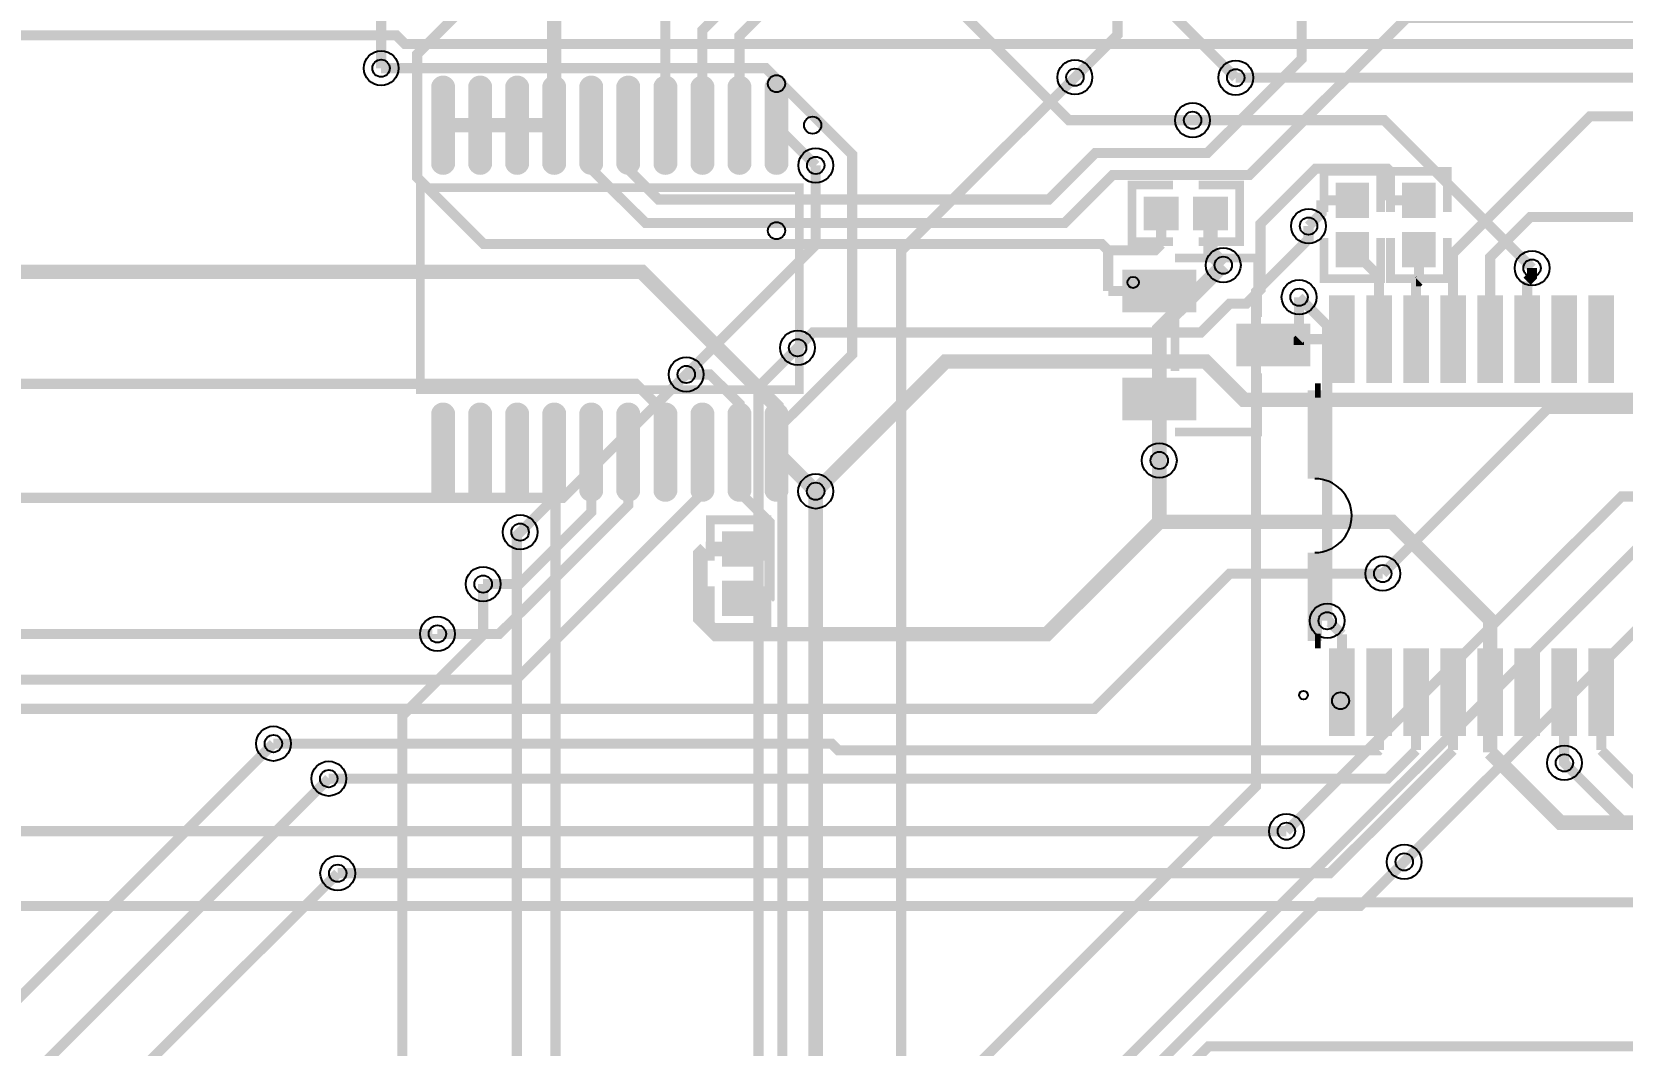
# Model space of a CAD drawing. Header units: millimetres. Extents: x -4 to 157, y 41 to 137.
# Drawn here: x 86.61 to 114.51, y 90.27 to 108.07 of the extents above; entities that cross this region are included whole.
import ezdxf

# ---------------------------------------------------------------- set-up
doc = ezdxf.new("R2010")
doc.units = ezdxf.units.MM
for name, color, linetype, true_color in [('BottomLayer', 7, 'Continuous', 0x0000ff), ('Document', 7, 'Continuous', 0xffffff), ('Hole', 7, 'Continuous', 0x222222), ('Multi-Layer', 7, 'Continuous', 0xc0c0c0), ('TopLayer', 7, 'Continuous', 0xff0000), ('TopPasteMaskLayer', 7, 'Continuous', 0x808080), ('TopSilkLayer', 7, 'Continuous', 0xffcc00), ('TopSolderMaskLayer', 7, 'Continuous', 0x800080)]:
    doc.layers.add(name, color=color, linetype=linetype, true_color=true_color)

msp = doc.modelspace()

# ---------------------------------------------------------------- hatches: boundary and pattern name
at = {"layer": 'TopLayer'}
for points in [[(94.00532131064249, 105.73693167386341, -0.7853981633974483), (93.64131318262623, 105.73693167386341), (93.64131318262623, 107.11493522987041, -0.7853981633974483), (94.00532131064249, 107.11493522987041)], [(94.65530861061727, 105.73693167386341, -0.7853981633974483), (94.29130048260102, 105.73693167386341), (94.29130048260102, 107.11493522987041, -0.7853981633974483), (94.65530861061727, 107.11493522987041)], [(95.30529591059182, 105.73693167386341, -0.7853981633974483), (94.94128778257557, 105.73693167386341), (94.94128778257557, 107.11493522987041, -0.7853981633974483), (95.30529591059182, 107.11493522987041)], [(95.95528321056615, 105.73693167386341, -0.7853981633974483), (95.5912750825499, 105.73693167386341), (95.5912750825499, 107.11493522987041, -0.7853981633974483), (95.95528321056615, 107.11493522987041)], [(96.60527051054093, 105.73693167386341, -0.7853981633974483), (96.24126238252468, 105.73693167386341), (96.24126238252468, 107.11493522987041, -0.7853981633974483), (96.60527051054093, 107.11493522987041)], [(97.25525781051549, 105.73693167386341, -0.7853981633974483), (96.89124968249924, 105.73693167386341), (96.89124968249924, 107.11493522987041, -0.7853981633974483), (97.25525781051549, 107.11493522987041)], [(97.90549911099804, 105.73693167386341, -0.7853981633974483), (97.54149098298178, 105.73693167386341), (97.54149098298178, 107.11493522987041, -0.7853981633974483), (97.90549911099804, 107.11493522987041)], [(98.55548641097259, 105.73693167386341, -0.7853981633974483), (98.19147828295634, 105.73693167386341), (98.19147828295634, 107.11493522987041, -0.7853981633974483), (98.55548641097259, 107.11493522987041)], [(99.20547371094737, 105.73693167386341, -0.7853981633974483), (98.84146558293112, 105.73693167386341), (98.84146558293112, 107.11493522987041, -0.7853981633974483), (99.20547371094737, 107.11493522987041)], [(99.85546101092193, 105.73693167386341, -0.7853981633974483), (99.49145288290568, 105.73693167386341), (99.49145288290568, 107.11493522987041, -0.7853981633974483), (99.85546101092193, 107.11493522987041)], [(110.04902209804413, 104.82362204724404), (109.509017018034, 104.82362204724404), (109.509017018034, 105.3892557785116), (110.04902209804413, 105.3892557785116)], [(111.21742443484868, 104.82362204724404), (110.67741935483855, 104.82362204724404), (110.67741935483855, 105.3892557785116), (111.21742443484868, 105.3892557785116)], [(106.70800101600184, 104.60680721361439), (106.70800101600184, 105.14681229362452), (106.14236728473452, 105.14681229362452), (106.14236728473452, 104.60680721361439)], [(107.00802641605264, 104.60680721361439), (107.00802641605264, 105.14681229362452), (107.5736601473202, 105.14681229362452), (107.5736601473202, 104.60680721361439)], [(110.04902209804413, 104.52359664719324), (109.509017018034, 104.52359664719324), (109.509017018034, 103.9579629159258), (110.04902209804413, 103.9579629159258)], [(111.21742443484868, 104.52359664719324), (110.67741935483855, 104.52359664719324), (110.67741935483855, 103.9579629159258), (111.21742443484868, 103.9579629159258)], [(107.01640843281689, 103.16535433070862), (105.7664211328422, 103.16535433070862), (105.7664211328422, 103.86537973075951), (107.01640843281689, 103.86537973075951)], [(109.3972567945134, 103.41496062992121), (109.79705359410718, 103.41496062992121), (109.79705359410718, 101.92143764287528), (109.3972567945134, 101.92143764287528)], [(110.04749809499617, 103.41496062992121), (110.4472948945895, 103.41496062992121), (110.4472948945895, 101.92143764287528), (110.04749809499617, 101.92143764287528)], [(110.69723139446273, 103.41496062992121), (111.09728219456429, 103.41496062992121), (111.09728219456429, 101.92143764287528), (110.69723139446273, 101.92143764287528)], [(111.34721869443729, 103.41496062992121), (111.74726949453884, 103.41496062992121), (111.74726949453884, 101.92143764287528), (111.34721869443729, 101.92143764287528)], [(111.99720599441184, 103.41496062992121), (112.39725679451362, 103.41496062992121), (112.39725679451362, 101.92143764287528), (111.99720599441184, 101.92143764287528)], [(112.6471932943864, 103.41496062992121), (113.04724409448795, 103.41496062992121), (113.04724409448795, 101.92143764287528), (112.6471932943864, 101.92143764287528)], [(113.29718059436118, 103.41496062992121), (113.69723139446273, 103.41496062992121), (113.69723139446273, 101.92143764287528), (113.29718059436118, 101.92143764287528)], [(113.94716789433573, 103.41496062992121), (114.34721869443729, 103.41496062992121), (114.34721869443729, 101.92143764287528), (113.94716789433573, 101.92143764287528)], [(109.01640843281666, 102.21541783083558), (107.7664211328422, 102.21541783083558), (107.7664211328422, 102.91541783083562), (109.01640843281666, 102.91541783083562)], [(107.01640843281689, 101.26545593091191), (105.7664211328422, 101.26545593091191), (105.7664211328422, 101.96545593091184), (107.01640843281689, 101.96545593091184)], [(94.00532131064249, 99.99499618999243, -0.7853981633974483), (93.64131318262623, 99.99499618999243), (93.64131318262623, 101.37299974599944, -0.7853981633974483), (94.00532131064249, 101.37299974599944)], [(94.65530861061727, 99.99499618999243, -0.7853981633974483), (94.29130048260102, 99.99499618999243), (94.29130048260102, 101.37299974599944, -0.7853981633974483), (94.65530861061727, 101.37299974599944)], [(95.30529591059182, 99.99499618999243, -0.7853981633974483), (94.94128778257557, 99.99499618999243), (94.94128778257557, 101.37299974599944, -0.7853981633974483), (95.30529591059182, 101.37299974599944)], [(95.95528321056615, 99.99499618999243, -0.7853981633974483), (95.5912750825499, 99.99499618999243), (95.5912750825499, 101.37299974599944, -0.7853981633974483), (95.95528321056615, 101.37299974599944)], [(96.60527051054093, 99.99499618999243, -0.7853981633974483), (96.24126238252468, 99.99499618999243), (96.24126238252468, 101.37299974599944, -0.7853981633974483), (96.60527051054093, 101.37299974599944)], [(97.25525781051549, 99.99499618999243, -0.7853981633974483), (96.89124968249924, 99.99499618999243), (96.89124968249924, 101.37299974599944, -0.7853981633974483), (97.25525781051549, 101.37299974599944)], [(97.90549911099804, 99.99499618999243, -0.7853981633974483), (97.54149098298178, 99.99499618999243), (97.54149098298178, 101.37299974599944, -0.7853981633974483), (97.90549911099804, 101.37299974599944)], [(98.55548641097259, 99.99499618999243, -0.7853981633974483), (98.19147828295634, 99.99499618999243), (98.19147828295634, 101.37299974599944, -0.7853981633974483), (98.55548641097259, 101.37299974599944)], [(99.20547371094737, 99.99499618999243, -0.7853981633974483), (98.84146558293112, 99.99499618999243), (98.84146558293112, 101.37299974599944, -0.7853981633974483), (99.20547371094737, 101.37299974599944)], [(99.85546101092193, 99.99499618999243, -0.7853981633974483), (99.49145288290568, 99.99499618999243), (99.49145288290568, 101.37299974599944, -0.7853981633974483), (99.85546101092193, 101.37299974599944)], [(98.73898907797798, 98.70116840233675), (99.27899415798834, 98.70116840233675), (99.27899415798834, 99.2668021336043), (98.73898907797798, 99.2668021336043)], [(98.73898907797798, 98.40114300228595), (99.27899415798834, 98.40114300228595), (99.27899415798834, 97.83550927101851), (98.73898907797798, 97.83550927101851)], [(109.3972567945134, 97.21496062992128), (109.79705359410718, 97.21496062992128), (109.79705359410718, 95.72143764287523), (109.3972567945134, 95.72143764287523)], [(110.04724409448795, 97.21496062992128), (110.4472948945895, 97.21496062992128), (110.4472948945895, 95.72143764287523), (110.04724409448795, 95.72143764287523)], [(110.69723139446273, 97.21496062992128), (111.09728219456429, 97.21496062992128), (111.09728219456429, 95.72143764287523), (110.69723139446273, 95.72143764287523)], [(111.34721869443729, 97.21496062992128), (111.74726949453884, 97.21496062992128), (111.74726949453884, 95.72143764287523), (111.34721869443729, 95.72143764287523)], [(111.99720599441184, 97.21496062992128), (112.3970027940054, 97.21496062992128), (112.3970027940054, 95.72143764287523), (111.99720599441184, 95.72143764287523)], [(112.64592329184643, 97.21496062992128), (113.04572009144022, 97.21496062992128), (113.04572009144022, 95.72143764287523), (112.64592329184643, 95.72143764287523)], [(113.29718059436118, 97.21496062992128), (113.69697739395451, 97.21496062992128), (113.69697739395451, 95.72143764287523), (113.29718059436118, 95.72143764287523)], [(113.94716789433573, 97.21496062992128), (114.3469646939293, 97.21496062992128), (114.3469646939293, 95.72143764287523), (113.94716789433573, 95.72143764287523)]]:
    msp.add_hatch(color=256, dxfattribs=at).paths.add_polyline_path(points)
at = {"layer": 'TopPasteMaskLayer'}
for points in [[(94.00532131064249, 105.73693167386341, -0.7853981633974483), (93.64131318262623, 105.73693167386341), (93.64131318262623, 107.11493522987041, -0.7853981633974483), (94.00532131064249, 107.11493522987041)], [(94.65530861061727, 105.73693167386341, -0.7853981633974483), (94.29130048260102, 105.73693167386341), (94.29130048260102, 107.11493522987041, -0.7853981633974483), (94.65530861061727, 107.11493522987041)], [(95.30529591059182, 105.73693167386341, -0.7853981633974483), (94.94128778257557, 105.73693167386341), (94.94128778257557, 107.11493522987041, -0.7853981633974483), (95.30529591059182, 107.11493522987041)], [(95.95528321056615, 105.73693167386341, -0.7853981633974483), (95.5912750825499, 105.73693167386341), (95.5912750825499, 107.11493522987041, -0.7853981633974483), (95.95528321056615, 107.11493522987041)], [(96.60527051054093, 105.73693167386341, -0.7853981633974483), (96.24126238252468, 105.73693167386341), (96.24126238252468, 107.11493522987041, -0.7853981633974483), (96.60527051054093, 107.11493522987041)], [(97.25525781051549, 105.73693167386341, -0.7853981633974483), (96.89124968249924, 105.73693167386341), (96.89124968249924, 107.11493522987041, -0.7853981633974483), (97.25525781051549, 107.11493522987041)], [(97.90549911099804, 105.73693167386341, -0.7853981633974483), (97.54149098298178, 105.73693167386341), (97.54149098298178, 107.11493522987041, -0.7853981633974483), (97.90549911099804, 107.11493522987041)], [(98.55548641097259, 105.73693167386341, -0.7853981633974483), (98.19147828295634, 105.73693167386341), (98.19147828295634, 107.11493522987041, -0.7853981633974483), (98.55548641097259, 107.11493522987041)], [(99.20547371094737, 105.73693167386341, -0.7853981633974483), (98.84146558293112, 105.73693167386341), (98.84146558293112, 107.11493522987041, -0.7853981633974483), (99.20547371094737, 107.11493522987041)], [(99.85546101092193, 105.73693167386341, -0.7853981633974483), (99.49145288290568, 105.73693167386341), (99.49145288290568, 107.11493522987041, -0.7853981633974483), (99.85546101092193, 107.11493522987041)], [(110.009017018034, 104.80861061722123), (109.5490220980439, 104.80861061722123), (109.509017018034, 104.84861569723137), (109.509017018034, 105.34925069850135), (109.5490220980439, 105.3892557785116), (110.009017018034, 105.3892557785116), (110.04902209804413, 105.34925069850135), (110.04902209804413, 104.84861569723137)], [(111.17741935483855, 104.80861061722123), (110.71742443484868, 104.80861061722123), (110.67741935483855, 104.84861569723137), (110.67741935483855, 105.34925069850135), (110.71742443484868, 105.3892557785116), (111.17741935483855, 105.3892557785116), (111.21742443484868, 105.34925069850135), (111.21742443484868, 104.84861569723137)], [(106.72301244602477, 104.64681229362452), (106.72301244602477, 105.10680721361439), (106.68300736601464, 105.14681229362452), (106.18237236474442, 105.14681229362452), (106.14236728473452, 105.10680721361439), (106.14236728473452, 104.64681229362452), (106.18237236474442, 104.60680721361439), (106.68300736601464, 104.60680721361439)], [(106.99301498602995, 104.64681229362452), (106.99301498602995, 105.10680721361439), (107.03302006603985, 105.14681229362452), (107.53365506731006, 105.14681229362452), (107.5736601473202, 105.10680721361439), (107.5736601473202, 104.64681229362452), (107.53365506731006, 104.60680721361439), (107.03302006603985, 104.60680721361439)], [(110.009017018034, 104.53860807721617), (109.5490220980439, 104.53860807721617), (109.509017018034, 104.49860299720604), (109.509017018034, 103.99796799593605), (109.5490220980439, 103.9579629159258), (110.009017018034, 103.9579629159258), (110.04902209804413, 103.99796799593605), (110.04902209804413, 104.49860299720604)], [(111.17741935483855, 104.53860807721617), (110.71742443484868, 104.53860807721617), (110.67741935483855, 104.49860299720604), (110.67741935483855, 103.99796799593605), (110.71742443484868, 103.9579629159258), (111.17741935483855, 103.9579629159258), (111.21742443484868, 103.99796799593605), (111.21742443484868, 104.49860299720604)], [(107.01640843281689, 103.16535433070862), (105.7664211328422, 103.16535433070862), (105.7664211328422, 103.86537973075951), (107.01640843281689, 103.86537973075951)], [(109.3972567945134, 103.41496062992121), (109.79705359410718, 103.41496062992121), (109.79705359410718, 101.92143764287528), (109.3972567945134, 101.92143764287528)], [(110.04749809499617, 103.41496062992121), (110.4472948945895, 103.41496062992121), (110.4472948945895, 101.92143764287528), (110.04749809499617, 101.92143764287528)], [(110.69723139446273, 103.41496062992121), (111.09728219456429, 103.41496062992121), (111.09728219456429, 101.92143764287528), (110.69723139446273, 101.92143764287528)], [(111.34721869443729, 103.41496062992121), (111.74726949453884, 103.41496062992121), (111.74726949453884, 101.92143764287528), (111.34721869443729, 101.92143764287528)], [(111.99720599441184, 103.41496062992121), (112.39725679451362, 103.41496062992121), (112.39725679451362, 101.92143764287528), (111.99720599441184, 101.92143764287528)], [(112.6471932943864, 103.41496062992121), (113.04724409448795, 103.41496062992121), (113.04724409448795, 101.92143764287528), (112.6471932943864, 101.92143764287528)], [(113.29718059436118, 103.41496062992121), (113.69723139446273, 103.41496062992121), (113.69723139446273, 101.92143764287528), (113.29718059436118, 101.92143764287528)], [(113.94716789433573, 103.41496062992121), (114.34721869443729, 103.41496062992121), (114.34721869443729, 101.92143764287528), (113.94716789433573, 101.92143764287528)], [(109.01640843281666, 102.21541783083558), (107.7664211328422, 102.21541783083558), (107.7664211328422, 102.91541783083562), (109.01640843281666, 102.91541783083562)], [(107.01640843281689, 101.26545593091191), (105.7664211328422, 101.26545593091191), (105.7664211328422, 101.96545593091184), (107.01640843281689, 101.96545593091184)], [(94.00532131064249, 99.99499618999243, -0.7853981633974483), (93.64131318262623, 99.99499618999243), (93.64131318262623, 101.37299974599944, -0.7853981633974483), (94.00532131064249, 101.37299974599944)], [(94.65530861061727, 99.99499618999243, -0.7853981633974483), (94.29130048260102, 99.99499618999243), (94.29130048260102, 101.37299974599944, -0.7853981633974483), (94.65530861061727, 101.37299974599944)], [(95.30529591059182, 99.99499618999243, -0.7853981633974483), (94.94128778257557, 99.99499618999243), (94.94128778257557, 101.37299974599944, -0.7853981633974483), (95.30529591059182, 101.37299974599944)], [(95.95528321056615, 99.99499618999243, -0.7853981633974483), (95.5912750825499, 99.99499618999243), (95.5912750825499, 101.37299974599944, -0.7853981633974483), (95.95528321056615, 101.37299974599944)], [(96.60527051054093, 99.99499618999243, -0.7853981633974483), (96.24126238252468, 99.99499618999243), (96.24126238252468, 101.37299974599944, -0.7853981633974483), (96.60527051054093, 101.37299974599944)], [(97.25525781051549, 99.99499618999243, -0.7853981633974483), (96.89124968249924, 99.99499618999243), (96.89124968249924, 101.37299974599944, -0.7853981633974483), (97.25525781051549, 101.37299974599944)], [(97.90549911099804, 99.99499618999243, -0.7853981633974483), (97.54149098298178, 99.99499618999243), (97.54149098298178, 101.37299974599944, -0.7853981633974483), (97.90549911099804, 101.37299974599944)], [(98.55548641097259, 99.99499618999243, -0.7853981633974483), (98.19147828295634, 99.99499618999243), (98.19147828295634, 101.37299974599944, -0.7853981633974483), (98.55548641097259, 101.37299974599944)], [(99.20547371094737, 99.99499618999243, -0.7853981633974483), (98.84146558293112, 99.99499618999243), (98.84146558293112, 101.37299974599944, -0.7853981633974483), (99.20547371094737, 101.37299974599944)], [(99.85546101092193, 99.99499618999243, -0.7853981633974483), (99.49145288290568, 99.99499618999243), (99.49145288290568, 101.37299974599944, -0.7853981633974483), (99.85546101092193, 101.37299974599944)], [(98.77899415798834, 98.68615697231394), (99.23898907797798, 98.68615697231394), (99.27899415798834, 98.72616205232407), (99.27899415798834, 99.22679705359405), (99.23898907797798, 99.2668021336043), (98.77899415798834, 99.2668021336043), (98.73898907797798, 99.22679705359405), (98.73898907797798, 98.72616205232407)], [(98.77899415798834, 98.41615443230887), (99.23898907797798, 98.41615443230887), (99.27899415798834, 98.37614935229874), (99.27899415798834, 97.87551435102876), (99.23898907797798, 97.83550927101851), (98.77899415798834, 97.83550927101851), (98.73898907797798, 97.87551435102876), (98.73898907797798, 98.37614935229874)], [(109.3972567945134, 97.21496062992128), (109.79705359410718, 97.21496062992128), (109.79705359410718, 95.72143764287523), (109.3972567945134, 95.72143764287523)], [(110.04724409448795, 97.21496062992128), (110.4472948945895, 97.21496062992128), (110.4472948945895, 95.72143764287523), (110.04724409448795, 95.72143764287523)], [(110.69723139446273, 97.21496062992128), (111.09728219456429, 97.21496062992128), (111.09728219456429, 95.72143764287523), (110.69723139446273, 95.72143764287523)], [(111.34721869443729, 97.21496062992128), (111.74726949453884, 97.21496062992128), (111.74726949453884, 95.72143764287523), (111.34721869443729, 95.72143764287523)], [(111.99720599441184, 97.21496062992128), (112.3970027940054, 97.21496062992128), (112.3970027940054, 95.72143764287523), (111.99720599441184, 95.72143764287523)], [(112.64592329184643, 97.21496062992128), (113.04572009144022, 97.21496062992128), (113.04572009144022, 95.72143764287523), (112.64592329184643, 95.72143764287523)], [(113.29718059436118, 97.21496062992128), (113.69697739395451, 97.21496062992128), (113.69697739395451, 95.72143764287523), (113.29718059436118, 95.72143764287523)], [(113.94716789433573, 97.21496062992128), (114.3469646939293, 97.21496062992128), (114.3469646939293, 95.72143764287523), (113.94716789433573, 95.72143764287523)]]:
    msp.add_hatch(color=256, dxfattribs=at).paths.add_polyline_path(points)
at = {"layer": 'TopSolderMaskLayer'}
for points in [[(94.03072136144259, 105.7168391792801, -0.7853981633974483), (93.61591313182613, 105.7168391792801), (93.61591313182613, 107.13502772445372, -0.7853981633974483), (94.03072136144259, 107.13502772445372)], [(94.68070866141737, 105.7168391792801, -0.7853981633974483), (94.26590043180092, 105.7168391792801), (94.26590043180092, 107.13502772445372, -0.7853981633974483), (94.68070866141737, 107.13502772445372)], [(95.33069596139192, 105.7168391792801, -0.7853981633974483), (94.91588773177547, 105.7168391792801), (94.91588773177547, 107.13502772445372, -0.7853981633974483), (95.33069596139192, 107.13502772445372)], [(95.98068326136625, 105.7168391792801, -0.7853981633974483), (95.5658750317498, 105.7168391792801), (95.5658750317498, 107.13502772445372, -0.7853981633974483), (95.98068326136625, 107.13502772445372)], [(96.63067056134103, 105.7168391792801, -0.7853981633974483), (96.21586233172458, 105.7168391792801), (96.21586233172458, 107.13502772445372, -0.7853981633974483), (96.63067056134103, 107.13502772445372)], [(97.28065786131559, 105.7168391792801, -0.7853981633974483), (96.86584963169913, 105.7168391792801), (96.86584963169913, 107.13502772445372, -0.7853981633974483), (97.28065786131559, 107.13502772445372)], [(97.93089916179814, 105.7168391792801, -0.7853981633974483), (97.51609093218168, 105.7168391792801), (97.51609093218168, 107.13502772445372, -0.7853981633974483), (97.93089916179814, 107.13502772445372)], [(98.58088646177269, 105.7168391792801, -0.7853981633974483), (98.16607823215624, 105.7168391792801), (98.16607823215624, 107.13502772445372, -0.7853981633974483), (98.58088646177269, 107.13502772445372)], [(99.23087376174747, 105.7168391792801, -0.7853981633974483), (98.81606553213102, 105.7168391792801), (98.81606553213102, 107.13502772445372, -0.7853981633974483), (99.23087376174747, 107.13502772445372)], [(99.88086106172203, 105.7168391792801, -0.7853981633974483), (99.46605283210558, 105.7168391792801), (99.46605283210558, 107.13502772445372, -0.7853981633974483), (99.88086106172203, 107.13502772445372)], [(110.0732610688392, 104.79702009375796), (109.48475979843738, 104.79702009375796), (109.48475979843738, 105.41586490040334), (110.0732610688392, 105.41586490040334)], [(111.24166340564375, 104.79702009375796), (110.65316213524193, 104.79702009375796), (110.65316213524193, 105.41586490040334), (111.24166340564375, 105.41586490040334)], [(106.73338966130109, 104.58140955228282), (106.73338966130109, 105.17221473389327), (106.11695810953347, 105.17221473389327), (106.11695810953347, 104.58140955228282)], [(106.98261952195185, 104.58140955228282), (106.98261952195185, 105.17221473389327), (107.59905107371969, 105.17221473389327), (107.59905107371969, 104.58140955228282)], [(110.0732610688392, 104.55020337961662), (109.48475979843738, 104.55020337961662), (109.48475979843738, 103.93135857297113), (110.0732610688392, 103.93135857297113)], [(111.24166340564375, 104.55020337961662), (110.65316213524193, 104.55020337961662), (110.65316213524193, 103.93135857297113), (111.24166340564375, 103.93135857297113)], [(107.04180383849348, 103.13995520156936), (105.74101746916858, 103.13995520156936), (105.74101746916858, 103.89078254654214), (107.04180383849348, 103.89078254654214)], [(109.37185674371312, 103.44035895282673), (109.82242783840411, 103.44035895282673), (109.82242783840411, 101.89603586418048), (109.37185674371312, 101.89603586418048)], [(110.0220980441959, 103.44035895282673), (110.47266913888643, 103.44035895282673), (110.47266913888643, 101.89603586418048), (110.0220980441959, 101.89603586418048)], [(110.67183134366246, 103.44035895282673), (111.12268869699028, 103.44035895282673), (111.12268869699028, 101.89603586418048), (110.67183134366246, 101.89603586418048)], [(111.32181864363747, 103.44035895282673), (111.77267599696484, 103.44035895282673), (111.77267599696484, 101.89603586418048), (111.32181864363747, 101.89603586418048)], [(111.97180594361157, 103.44035895282673), (112.42266329693962, 103.44035895282673), (112.42266329693962, 101.89603586418048), (111.97180594361157, 101.89603586418048)], [(112.62179324358613, 103.44035895282673), (113.07265059691395, 103.44035895282673), (113.07265059691395, 101.89603586418048), (112.62179324358613, 101.89603586418048)], [(113.27178054356091, 103.44035895282673), (113.7226378968885, 103.44035895282673), (113.7226378968885, 101.89603586418048), (113.27178054356091, 101.89603586418048)], [(113.92176784353546, 103.44035895282673), (114.37262519686328, 103.44035895282673), (114.37262519686328, 101.89603586418048), (113.92176784353546, 101.89603586418048)], [(109.04180383849348, 102.190020545018), (107.74101746916836, 102.190020545018), (107.74101746916836, 102.94082064661825), (109.04180383849348, 102.94082064661825)], [(107.04180383849348, 101.24005864509434), (105.74101746916858, 101.24005864509434), (105.74101746916858, 101.99085874669447), (107.04180383849348, 101.99085874669447)], [(94.03072136144259, 99.97490369540913, -0.7853981633974483), (93.61591313182613, 99.97490369540913), (93.61591313182613, 101.39309224058263, -0.7853981633974483), (94.03072136144259, 101.39309224058263)], [(94.68070866141737, 99.97490369540913, -0.7853981633974483), (94.26590043180092, 99.97490369540913), (94.26590043180092, 101.39309224058263, -0.7853981633974483), (94.68070866141737, 101.39309224058263)], [(95.33069596139192, 99.97490369540913, -0.7853981633974483), (94.91588773177547, 99.97490369540913), (94.91588773177547, 101.39309224058263, -0.7853981633974483), (95.33069596139192, 101.39309224058263)], [(95.98068326136625, 99.97490369540913, -0.7853981633974483), (95.5658750317498, 99.97490369540913), (95.5658750317498, 101.39309224058263, -0.7853981633974483), (95.98068326136625, 101.39309224058263)], [(96.63067056134103, 99.97490369540913, -0.7853981633974483), (96.21586233172458, 99.97490369540913), (96.21586233172458, 101.39309224058263, -0.7853981633974483), (96.63067056134103, 101.39309224058263)], [(97.28065786131559, 99.97490369540913, -0.7853981633974483), (96.86584963169913, 99.97490369540913), (96.86584963169913, 101.39309224058263, -0.7853981633974483), (97.28065786131559, 101.39309224058263)], [(97.93089916179814, 99.97490369540913, -0.7853981633974483), (97.51609093218168, 99.97490369540913), (97.51609093218168, 101.39309224058263, -0.7853981633974483), (97.93089916179814, 101.39309224058263)], [(98.58088646177269, 99.97490369540913, -0.7853981633974483), (98.16607823215624, 99.97490369540913), (98.16607823215624, 101.39309224058263, -0.7853981633974483), (98.58088646177269, 101.39309224058263)], [(99.23087376174747, 99.97490369540913, -0.7853981633974483), (98.81606553213102, 99.97490369540913), (98.81606553213102, 101.39309224058263, -0.7853981633974483), (99.23087376174747, 101.39309224058263)], [(99.88086106172203, 99.97490369540913, -0.7853981633974483), (99.46605283210558, 99.97490369540913), (99.46605283210558, 101.39309224058263, -0.7853981633974483), (99.88086106172203, 101.39309224058263)], [(98.71474098278213, 98.67456405938208), (99.30324225318418, 98.67456405938208), (99.30324225318418, 99.29340886602756), (98.71474098278213, 99.29340886602756)], [(98.71474098278213, 98.42774734524062), (99.30324225318418, 98.42774734524062), (99.30324225318418, 97.80890253859525), (98.71474098278213, 97.80890253859525)], [(109.37185674371312, 97.2403641365106), (109.82242783840411, 97.2403641365106), (109.82242783840411, 95.69604104786436), (109.37185674371312, 95.69604104786436)], [(110.0218440436879, 97.2403641365106), (110.4727013970155, 97.2403641365106), (110.4727013970155, 95.69604104786436), (110.0218440436879, 95.69604104786436)], [(110.67183134366246, 97.2403641365106), (111.12268869699028, 97.2403641365106), (111.12268869699028, 95.69604104786436), (110.67183134366246, 95.69604104786436)], [(111.32181864363747, 97.2403641365106), (111.77267599696484, 97.2403641365106), (111.77267599696484, 95.69604104786436), (111.32181864363747, 95.69604104786436)], [(111.97180594361157, 97.2403641365106), (112.42237703830233, 97.2403641365106), (112.42237703830233, 95.69604104786436), (111.97180594361157, 95.69604104786436)], [(112.62052324104616, 97.2403641365106), (113.07109433573714, 97.2403641365106), (113.07109433573714, 95.69604104786436), (112.62052324104616, 95.69604104786436)], [(113.27178054356091, 97.2403641365106), (113.72235163825144, 97.2403641365106), (113.72235163825144, 95.69604104786436), (113.27178054356091, 95.69604104786436)], [(113.92176784353546, 97.2403641365106), (114.37233893822622, 97.2403641365106), (114.37233893822622, 95.69604104786436), (113.92176784353546, 95.69604104786436)]]:
    msp.add_hatch(color=256, dxfattribs=at).paths.add_polyline_path(points)

# ---------------------------------------------------------------- linework, layer by layer
at = {"layer": 'BottomLayer'}
for points, const_width in [([(107.73279146558275, 107.26037592075181), (125.83515367030714, 107.26037592075181), (127.8051816103632, 109.23040386080766), (127.8051816103632, 109.2705359410719), (127.80543561087097, 109.2705359410719), (128.30302260604526, 109.76812293624585), (128.30302260604526, 110.90604521209036), (128.72288544577077, 111.32590805181599), (131.94945389890768, 111.32590805181599), (138.06731013462036, 105.20805181610365), (138.7721615443229, 105.20805181610365), (139.6151892303783, 104.36502413004825), (139.6151892303783, 102.77752095504195), (140.86868173736343, 101.52402844805692)], 0.17780035560071122), ([(130.62382524765053, 110.72926085852168), (130.62382524765053, 110.02974345948701), (120.0825501651002, 99.4884683769368), (115.27432054864084, 99.4884683769368), (105.0038100076199, 89.21795783591563), (104.56667513335015, 89.21795783591563), (102.43992887985769, 87.09121158242317), (102.43992887985769, 86.75440690881385)], 0.17780035560071122), ([(110.31267462534925, 98.55120650241292), (113.20650241300473, 101.44503429006852), (120.57150114300225, 101.44503429006852), (128.89865379730736, 109.77218694437386), (128.89865379730736, 110.64467868935742)], 0.17780035560071122), ([(131.77114554229092, 110.66017272034549), (119.23698247396487, 98.12600965201932), (115.32740665481333, 98.12600965201932), (110.69037338074668, 93.48897637795278)], 0.17780035560071122), ([(127.35433070866134, 110.20957581915161), (127.15138430276852, 110.20957581915161), (124.79400558801103, 107.85219710439412), (93.15265430530849, 107.85219710439412), (93.00076200152375, 108.00408940817874), (67.20497840995677, 108.00408940817874), (55.803403606807024, 96.60251460502923)], 0.17780035560071122), ([(108.62230124460234, 94.02720345440696), (114.50012700025377, 99.90502921005839), (119.54864109728214, 99.90502921005839), (129.50165100330173, 109.8580391160782), (129.50165100330173, 109.86972313944625)], 0.17780035560071122), ([(92.73533147066269, 107.42674625349252), (99.48895097790182, 107.42674625349252), (101.00279400558793, 105.91290322580642), (101.00279400558793, 102.40210820421635), (99.77673355346701, 101.17604775209554), (99.77673355346701, 80.84229108458214), (100.25755651511304, 80.36146812293623)], 0.17780035560071122), ([(104.9113538227075, 107.26799593599185), (101.86055372110741, 104.21719583439165), (101.86055372110741, 76.51793243586485), (98.52552705105404, 73.18290576581148), (98.52552705105404, 67.42141224282443), (96.36830073660121, 65.26418592837183), (71.56794513589034, 65.26418592837183), (67.02260604521189, 60.71884683769372), (61.27762255524499, 60.71884683769372)], 0.17780035560071122), ([(106.9756159512317, 106.51336042672085), (110.33629667259311, 106.51336042672085), (112.93294386588764, 103.91671323342655)], 0.17780035560071122), ([(100.36245872491736, 105.72037084074168), (100.36245872491736, 104.3215900431801), (98.08915417830826, 102.048285496571)], 0.17780035560071122), ([(103.06705613411214, 89.79149098298194), (108.08813817627629, 94.81257302514598), (108.08813817627629, 103.50472440944873), (109.01016002031997, 104.42674625349252), (109.01016002031997, 104.6545847091694)], 0.17780035560071122), ([(107.51460502921009, 103.96776733553475), (106.39166878333754, 102.8448310896622), (106.39166878333754, 100.53749047498093), (106.39141478282932, 100.53749047498093)], 0.25400050800101603), ([(109.3378206756413, 97.72291084582162), (109.3378206756413, 102.91036322072648), (108.84353568707138, 103.4046482092964)], 0.17780035560071122), ([(96.0607061214123, 81.63807467614936), (99.35890271780522, 84.93627127254251), (99.35890271780522, 101.83136906273819), (100.04368808737604, 102.5161544323089)], 0.17780035560071122), ([(98.08915417830826, 102.048285496571), (95.92303784607566, 99.88216916433839), (95.79578359156699, 99.88216916433839)], 0.17780035560071122), ([(95.79578359156699, 99.88216916433839), (60.573787147574194, 99.88216916433839), (56.54229108458185, 95.85067310134616)], 0.17780035560071122), ([(95.79578359156699, 99.88216916433839), (95.79578359156699, 82.18950977901955), (95.48336296672596, 81.8770891541783), (95.48336296672596, 81.39880619761232), (95.48514097028169, 81.39702819405636), (95.48514097028169, 72.68735077470149), (93.61823723647444, 70.82044704089401), (93.61823723647444, 67.51361442722884), (92.17932435864873, 66.07470154940302), (65.80594361188719, 66.07470154940302), (59.06578613157217, 59.334544069088224), (59.06578613157217, 57.72316484632972)], 0.17780035560071122), ([(100.36118872237739, 99.99621539243083), (100.36118872237739, 83.76913893827782)], 0.25400050800101603), ([(93.69316738633484, 71.8628651257302), (95.11658623317226, 73.28628397256796), (95.11658623317226, 99.22075184150367), (95.17475234950462, 99.27891795783592)], 0.17780035560071122), ([(51.86563373126751, 56.836703073406056), (53.79171958343909, 58.762788925577865), (57.85496570993132, 58.762788925577865), (65.52832105664197, 66.43614427228852), (81.49784099568183, 66.43614427228852), (83.48006096012182, 68.41836423672851), (91.90322580645147, 68.41836423672851), (93.10642621285228, 69.62156464312932), (93.10642621285228, 96.05361950723898), (94.52603505207003, 97.47322834645672), (94.52603505207003, 98.3675641351283)], 0.17780035560071122), ([(138.304546609093, 86.43817627635258), (138.304546609093, 94.69522479044952), (135.07137414274825, 97.9283972567946), (123.6390652781306, 97.9283972567946), (119.9202438404875, 94.20957581915161), (114.5168910337818, 94.20957581915161), (113.50012700025377, 95.22633985267976)], 0.17780035560071122), ([(70.05791211582414, 81.93906527813056), (85.61061722123418, 97.49177038354082), (93.72263144526278, 97.49177038354082), (93.72263144526278, 97.4920243840487)], 0.17780035560071122), ([(103.96393192786377, 87.53571247142497), (109.2075184150367, 92.7792989585979), (119.76809753619477, 92.7792989585979), (123.58547117094236, 96.59667259334526)], 0.17780035560071122), ([(90.84531369062734, 95.56441452882905), (80.83515367030736, 85.55425450850896), (75.37769875539743, 85.55425450850896), (67.2964185928372, 77.47297434594861), (67.22352044704076, 77.47297434594861)], 0.17780035560071122), ([(67.24409448818892, 76.60962661925316), (75.77012954025895, 85.1356616713233), (82.00228600457194, 85.1356616713233), (91.81635763271515, 94.94973329946652)], 0.17780035560071122), ([(68.78333756667507, 75.4965963931927), (73.22910845821684, 79.94236728473459), (78.62636525273047, 79.94236728473459), (91.97307594615177, 93.28907797815589)], 0.17780035560071122)]:
    msp.add_lwpolyline(points, dxfattribs=dict(at, const_width=const_width))
at = {"layer": 'Document'}
for centre, radius in [((99.6734569469138, 107.15491490982981), 0.15011430022860048), ((105.93152146304283, 103.66545593091189), 0.10007620015240032), ((109.57236474472938, 96.31823723647437), 0.15011430022860048)]:
    msp.add_circle(centre, radius, dxfattribs=at)
at = {"layer": 'Hole'}
for centre in [(92.73543307086584, 107.42669545339095), (104.91145542291065, 107.26794513589027), (107.7328930657859, 107.26032512065024), (106.97571755143508, 106.51330962661928), (100.36256032512051, 105.72032004063999), (109.01026162052312, 104.65453390906782), (107.51470662941324, 103.96771653543306), (112.93304546609079, 103.91666243332486), (108.84363728727453, 103.40459740919482), (100.04378968757919, 102.51610363220732), (98.08925577851141, 102.04823469646942), (106.3915163830327, 100.53743967487935), (100.36129032258054, 99.99616459232914), (95.17485394970777, 99.27886715773434), (110.3127762255524, 98.55115570231135), (94.52613665227318, 98.36751333502662), (109.33792227584445, 97.72286004572004), (93.72273304546616, 97.49197358394713), (90.84541529083049, 95.56436372872747), (113.50022860045715, 95.22628905257807), (91.8164592329183, 94.94968249936494), (108.62240284480572, 94.02715265430527), (110.69047498094983, 93.4889255778512), (91.97317754635515, 93.28902717805431)]:
    msp.add_circle(centre, 0.15240030480060962, dxfattribs=at)
at = {"layer": 'Multi-Layer'}
for centre in [(92.73543307086584, 107.42669545339095), (104.91145542291065, 107.26794513589027), (107.7328930657859, 107.26032512065024), (106.97571755143508, 106.51330962661928), (100.36256032512051, 105.72032004063999), (109.01026162052312, 104.65453390906782), (107.51470662941324, 103.96771653543306), (112.93304546609079, 103.91666243332486), (108.84363728727453, 103.40459740919482), (100.04378968757919, 102.51610363220732), (98.08925577851141, 102.04823469646942), (106.3915163830327, 100.53743967487935), (100.36129032258054, 99.99616459232914), (95.17485394970777, 99.27886715773434), (110.3127762255524, 98.55115570231135), (94.52613665227318, 98.36751333502662), (109.33792227584445, 97.72286004572004), (93.72273304546616, 97.49197358394713), (90.84541529083049, 95.56436372872747), (113.50022860045715, 95.22628905257807), (91.8164592329183, 94.94968249936494), (108.62240284480572, 94.02715265430527), (110.69047498094983, 93.4889255778512), (91.97317754635515, 93.28902717805431)]:
    msp.add_circle(centre, 0.30480060960121924, dxfattribs=at)
at = {"layer": 'TopLayer'}
for points, const_width in [([(96.28321056642085, 122.1125476250952), (94.05156210312407, 119.88089916179831), (94.05156210312407, 109.92052324104645), (92.73533147066269, 108.60429260858518), (92.73533147066269, 107.42674625349252)], 0.17780035560071122), ([(105.6570993141986, 120.35537211074427), (106.36931673863342, 119.64315468630934), (106.36931673863342, 108.62385064770126), (107.73279146558275, 107.26037592075181)], 0.17780035560071122), ([(95.77317754635487, 106.42598425196854), (95.77317754635487, 109.20728981457955), (99.69723139446273, 113.1313436626873), (99.69723139446273, 114.01983743967492)], 0.25400050800101603), ([(105.6570993141986, 114.00535941071882), (105.65862331724634, 114.00383540767075), (105.65862331724634, 108.01526543053092), (104.9113538227075, 107.26799593599185)], 0.17780035560071122), ([(103.01498602997208, 112.73535687071376), (98.37338074676131, 108.0937515875031), (98.37338074676131, 106.42598425196854)], 0.17780035560071122), ([(103.01498602997208, 111.46535433070869), (102.4937769875537, 111.46535433070869), (99.0233680467361, 107.99494538989086), (99.0233680467361, 106.42598425196854)], 0.17780035560071122), ([(96.64922529845057, 110.95379730759464), (93.36855473710943, 107.6731267462535), (93.36855473710943, 105.50574041148082), (94.53619507239, 104.33810007620013), (105.38430276860527, 104.33810007620013), (105.49530099060166, 104.22710185420362)], 0.17780035560071122), ([(97.72339344678676, 106.42598425196854), (97.72339344678676, 108.36375412750829), (100.03683007365998, 110.67719075438151)], 0.17780035560071122), ([(102.69900939801869, 110.65382270764542), (102.69900939801869, 108.6215646431292), (104.80721361442716, 106.51336042672085), (106.9756159512317, 106.51336042672085)], 0.17780035560071122), ([(124.00990601981198, 109.26266192532387), (121.32994665989327, 106.58270256540504), (113.95275590551182, 106.58270256540504), (111.54711709423395, 104.1770637541274), (111.54711709423395, 103.68608077216152)], 0.17780035560071122), ([(117.78130556261112, 108.64925069850142), (117.44297688595361, 108.31092202184402), (110.73279146558298, 108.31092202184402), (107.97510795021572, 105.55323850647699), (105.5745491490984, 105.55323850647699), (104.72796545593087, 104.70665481330957), (97.37693675387345, 104.70665481330957), (96.42316484632966, 105.66042672085337), (96.42316484632966, 106.42598425196854)], 0.17780035560071122), ([(97.07315214630421, 106.42598425196854), (97.07315214630421, 105.65077470154938), (97.60325120650214, 105.12067564135123), (104.45262890525782, 105.12067564135123), (105.267970535941, 105.93601727203452), (107.23520447040892, 105.93601727203452), (108.89128778257555, 107.59210058420115), (108.89128778257555, 108.64925069850142)], 0.17780035560071122), ([(125.65024130048255, 107.89207518415037), (122.57099314198626, 104.81282702565409), (112.89992379984733, 104.81282702565409), (112.19710439420874, 104.11000762001527), (112.19710439420874, 102.66830073660151)], 0.17780035560071122), ([(93.82321564643121, 106.42598425196854), (94.47320294640576, 106.42598425196854)], 0.25400050800101603), ([(94.47320294640576, 106.42598425196854), (95.12319024638032, 106.42598425196854)], 0.25400050800101603), ([(95.12319024638032, 106.42598425196854), (95.77317754635487, 106.42598425196854)], 0.25400050800101603), ([(100.36245872491736, 105.72037084074168), (99.67335534671065, 106.40947421894839), (99.67335534671065, 106.42598425196854)], 0.17780035560071122), ([(100.04368808737604, 102.5161544323089), (100.31191262382526, 102.784378968758), (107.12166624333236, 102.784378968758), (107.63042926085836, 103.2931419862839), (107.92100584201148, 103.2931419862839), (108.16713233426458, 103.53926847853688), (108.16713233426458, 104.6962407924816), (109.1328422656843, 105.66195072390144), (110.39192278384553, 105.66195072390144), (110.4064008128014, 105.64747269494535), (110.4064008128014, 105.10645161290324)], 0.17780035560071122), ([(106.4251968503936, 104.8768351536703), (106.4251968503936, 104.33581407162808)], 0.17780035560071122), ([(107.29083058166111, 104.8768351536703), (107.29083058166111, 104.19154178308361), (107.51460502921009, 103.96776733553475)], 0.25400050800101603), ([(109.23799847599685, 105.10645161290324), (109.23799847599685, 104.88242316484627), (109.01016002031997, 104.6545847091694)], 0.17780035560071122), ([(109.77901955803918, 105.10645161290324), (109.23799847599685, 105.10645161290324)], 0.17780035560071122), ([(110.94742189484373, 105.10645161290324), (110.4064008128014, 105.10645161290324)], 0.17780035560071122), ([(99.67335534671065, 100.68404876809745), (99.67335534671065, 101.48465836931666), (97.30632461264918, 103.85168910337813), (62.5080010160018, 103.85168910337813), (61.868681737363204, 104.49100838201684)], 0.25400050800101603), ([(105.49530099060166, 104.22710185420362), (106.31648463296915, 104.22710185420362), (106.4251968503936, 104.33581407162808)], 0.17780035560071122), ([(105.49530099060166, 104.22710185420362), (105.49530099060166, 103.5153924307848)], 0.17780035560071122), ([(110.24739649479307, 102.66830073660151), (110.24739649479307, 103.77244094488185), (109.77901955803918, 104.24081788163573)], 0.17780035560071122), ([(110.94742189484373, 104.24081788163573), (110.94742189484373, 103.6870967741936)], 0.17780035560071122), ([(112.84709169418329, 103.68608077216152), (112.93294386588764, 103.77193294386586), (112.93294386588764, 103.91671323342655)], 0.17780035560071122), ([(106.39141478282932, 103.5153924307848), (105.49530099060166, 103.5153924307848)], 0.17780035560071122), ([(110.89712979425963, 103.68608077216152), (110.94640589281175, 103.68608077216152), (110.94742189484373, 103.6870967741936)], 0.17780035560071122), ([(110.89712979425963, 102.66830073660151), (110.89712979425963, 103.68608077216152)], 0.17780035560071122), ([(111.54711709423395, 102.66830073660151), (111.54711709423395, 103.68608077216152)], 0.17780035560071122), ([(112.84709169418329, 102.66830073660151), (112.84709169418329, 103.68608077216152)], 0.17780035560071122), ([(108.84353568707138, 102.66830073660151), (108.84353568707138, 103.4046482092964)], 0.17780035560071122), ([(108.83947167894326, 102.56543053086102), (108.83947167894326, 102.6642367284735), (108.84353568707138, 102.66830073660151)], 0.17780035560071122), ([(108.84353568707138, 102.66830073660151), (109.59715519431029, 102.66830073660151)], 0.17780035560071122), ([(108.39141478282932, 102.56543053086102), (108.83947167894326, 102.56543053086102)], 0.17780035560071122), ([(100.36118872237739, 99.99621539243083), (102.64109728219432, 102.27612395224787), (107.20548641097275, 102.27612395224787), (107.87782575565143, 101.6037846075692), (115.43840487680973, 101.6037846075692)], 0.25400050800101603), ([(97.72339344678676, 100.68404876809745), (97.72339344678676, 101.36604013208023), (97.20523241046453, 101.88420116840234), (84.60426720853434, 101.88420116840234), (82.00787401574803, 99.28780797561592)], 0.17780035560071122), ([(99.0233680467361, 100.68404876809745), (99.0233680467361, 101.53114046228086), (98.50622301244584, 102.048285496571), (98.08915417830826, 102.048285496571)], 0.17780035560071122), ([(106.39141478282932, 100.53749047498093), (106.39141478282932, 101.61546863093736)], 0.25400050800101603), ([(76.37846075692141, 96.68709677419349), (95.09906019812024, 96.68709677419349), (98.37338074676131, 99.96141732283468), (98.37338074676131, 100.68404876809745)], 0.17780035560071122), ([(97.07315214630421, 100.68404876809745), (97.07315214630421, 99.75669291338579), (94.80848361696712, 97.4920243840487), (93.72263144526278, 97.4920243840487)], 0.17780035560071122), ([(96.42316484632966, 100.68404876809745), (96.42316484632966, 99.63223266446539), (95.15849631699234, 98.3675641351283), (94.52603505207003, 98.3675641351283)], 0.17780035560071122), ([(95.77317754635487, 100.68404876809745), (95.77317754635487, 99.87734315468629), (95.17475234950462, 99.27891795783592)], 0.17780035560071122), ([(99.54991109982211, 98.11838963677928), (99.55143510287007, 98.11991363982725), (99.55143510287007, 99.45341630683265), (99.0233680467361, 99.98148336296674), (99.0233680467361, 100.68404876809745)], 0.17780035560071122), ([(99.67335534671065, 100.68404876809745), (100.36118872237739, 99.99621539243083)], 0.25400050800101603), ([(106.39141478282932, 99.45951231902461), (106.39141478282932, 100.53749047498093)], 0.25400050800101603), ([(106.39141478282932, 99.45951231902461), (104.41808483616956, 97.48618237236474), (98.6197612395224, 97.48618237236474), (98.33629667259333, 97.76964693929392), (98.33629667259333, 98.89055118110241), (98.42976885953749, 98.98402336804679)], 0.25400050800101603), ([(112.19710439420874, 97.52402844805692), (112.19710439420874, 97.74119888239773), (110.47879095758185, 99.45951231902461), (106.39141478282932, 99.45951231902461)], 0.25400050800101603), ([(99.00889001778, 98.98402336804679), (98.42976885953749, 98.98402336804679)], 0.25400050800101603), ([(110.31267462534925, 98.55120650241292), (107.62788925577843, 98.55120650241292), (105.25171450342896, 96.17503175006345), (77.00152400304796, 96.17503175006345), (75.49657099314186, 94.67007874015746), (72.99542799085589, 94.67007874015746)], 0.17780035560071122), ([(99.00889001778, 98.11838963677928), (99.54991109982211, 98.11838963677928)], 0.17780035560071122), ([(109.59715519431029, 97.48592837185674), (109.36017272034542, 97.72291084582162), (109.3378206756413, 97.72291084582162)], 0.17780035560071122), ([(109.59715519431029, 96.46814833629662), (109.59715519431029, 97.48592837185674)], 0.17780035560071122), ([(112.19710439420874, 96.46814833629662), (112.19710439420874, 97.52402844805692)], 0.25400050800101603), ([(112.19710439420874, 96.46814833629662), (112.19710439420874, 95.41226822453643)], 0.25400050800101603), ([(110.24714249428484, 96.46814833629662), (110.24714249428484, 95.4503683007365)], 0.17780035560071122), ([(110.89712979425963, 96.46814833629662), (110.89712979425963, 95.4503683007365)], 0.17780035560071122), ([(111.54711709423395, 96.46814833629662), (111.54711709423395, 95.4503683007365)], 0.17780035560071122), ([(113.49707899415785, 96.46814833629662), (113.49707899415785, 95.22938785877568), (113.50012700025377, 95.22633985267976)], 0.17780035560071122), ([(114.14706629413263, 96.46814833629662), (114.14706629413263, 95.4503683007365)], 0.17780035560071122), ([(110.24714249428484, 95.4503683007365), (110.24561849123688, 95.44884429768854), (100.75742951485904, 95.44884429768854), (100.64185928371853, 95.56441452882905), (90.84531369062734, 95.56441452882905)], 0.17780035560071122), ([(110.89712979425963, 95.4503683007365), (110.39649479298942, 94.94973329946652), (91.81635763271515, 94.94973329946652)], 0.17780035560071122), ([(111.54711709423395, 95.4503683007365), (109.38582677165323, 93.28907797815589), (91.97307594615177, 93.28907797815589)], 0.17780035560071122), ([(130.29337058674105, 94.17680975361952), (113.43256286512565, 94.17680975361952), (112.19710439420874, 95.41226822453643)], 0.25400050800101603), ([(118.7627635255269, 94.86667513335033), (114.7307594615188, 94.86667513335033), (114.14706629413263, 95.4503683007365)], 0.17780035560071122), ([(108.62230124460234, 94.02720345440696), (60.793497586995045, 94.02720345440696)], 0.17780035560071122), ([(105.41122682245373, 88.40058420116839), (107.26035052070097, 90.24970789941574), (129.37693675387322, 90.24970789941574), (132.05461010922, 92.92738125476251), (132.05461010922, 93.80825501651009), (132.13131826263634, 93.88496316992632)], 0.17780035560071122), ([(60.79502159004301, 92.71173482346967), (109.91313182626345, 92.71173482346967), (110.69037338074668, 93.48897637795278)], 0.17780035560071122)]:
    msp.add_lwpolyline(points, dxfattribs=dict(at, const_width=const_width))
at = {"layer": 'TopSilkLayer'}
for points, const_width in [([(110.27762255524499, 104.8998221996444), (110.27762255524499, 105.61785623571257), (109.28041656083292, 105.61785623571257), (109.28041656083292, 104.8998221996444)], 0.15240030480060962), ([(111.44602489204976, 104.8998221996444), (111.44602489204976, 105.61785623571257), (110.4488188976377, 105.61785623571257), (110.4488188976377, 104.8998221996444)], 0.15240030480060962), ([(106.63180086360148, 104.37820675641353), (105.91376682753344, 104.37820675641353), (105.91376682753344, 105.37541275082549), (106.63180086360148, 105.37541275082549)], 0.15240030480060962), ([(107.084226568453, 104.37820675641353), (107.80226060452105, 104.37820675641353), (107.80226060452105, 105.37541275082549), (107.084226568453, 105.37541275082549)], 0.15240030480060962), ([(110.27762255524499, 104.44739649479288), (110.27762255524499, 103.72936245872484), (109.28041656083292, 103.72936245872484), (109.28041656083292, 104.44739649479288)], 0.15240030480060962), ([(111.44602489204976, 104.44739649479288), (111.44602489204976, 103.72936245872484), (110.4488188976377, 103.72936245872484), (110.4488188976377, 104.44739649479288)], 0.15240030480060962), ([(106.66520193040378, 104.091617983236), (108.1176276352553, 104.091617983236), (108.1176276352553, 103.05999491998978)], 0.15240030480060962), ([(106.66520193040378, 102.11000762001515), (106.66520193040378, 103.02080264160531)], 0.15240030480060962), ([(106.66520193040378, 101.03919227838458), (108.1176276352553, 101.03919227838458), (108.1176276352553, 102.07081534163069)], 0.15240030480060962), ([(109.1222250444498, 101.76819913639827), (109.22506985013956, 101.76819913639827)], 0.25400050800101603), ([(109.1222250444498, 101.76819913639827), (109.1222250444498, 100.21818643637278)], 0.25400050800101603), ([(98.51038862077735, 98.77736855473711), (98.51038862077735, 99.49540259080527), (99.50759461518919, 99.49540259080527), (99.50759461518919, 98.77736855473711)], 0.15240030480060962), ([(109.1222250444498, 97.36819913639829), (109.1222250444498, 98.91818643637293)], 0.25400050800101603), ([(98.51038862077735, 98.32494284988559), (98.51038862077735, 97.60690881381765), (99.50759461518919, 97.60690881381765), (99.50759461518919, 98.32494284988559)], 0.15240030480060962), ([(109.1222250444498, 97.36819913639829), (109.22506985013956, 97.36819913639829)], 0.25400050800101603)]:
    msp.add_lwpolyline(points, dxfattribs=dict(at, const_width=const_width))
at = {"layer": 'TopSilkLayer', "const_width": 0.15240030480060962}
msp.add_lwpolyline([(100.07459994919964, 105.32636525273051), (100.07459994919964, 101.78356616713234), (93.4221742443483, 101.78356616713234), (93.4221742443483, 105.32636525273051), (100.07459994919964, 105.32636525273051)], close=True, dxfattribs=at)
at = {"layer": 'TopSilkLayer'}
for centre, radius in [((100.3076962153923, 106.42593345186697), 0.15011430022860048), ((99.6734569469138, 104.57401574803146), 0.15011430022860048), ((108.9223774447546, 96.41831343662682), 0.07620015240030481)]:
    msp.add_circle(centre, radius, dxfattribs=at)
msp.add_arc((109.11813827635456, 99.56877079639003), 0.6494284988569978, 270.3560752588623, 89.63944281843563, dxfattribs=at)

doc.saveas('drawing.dxf')
